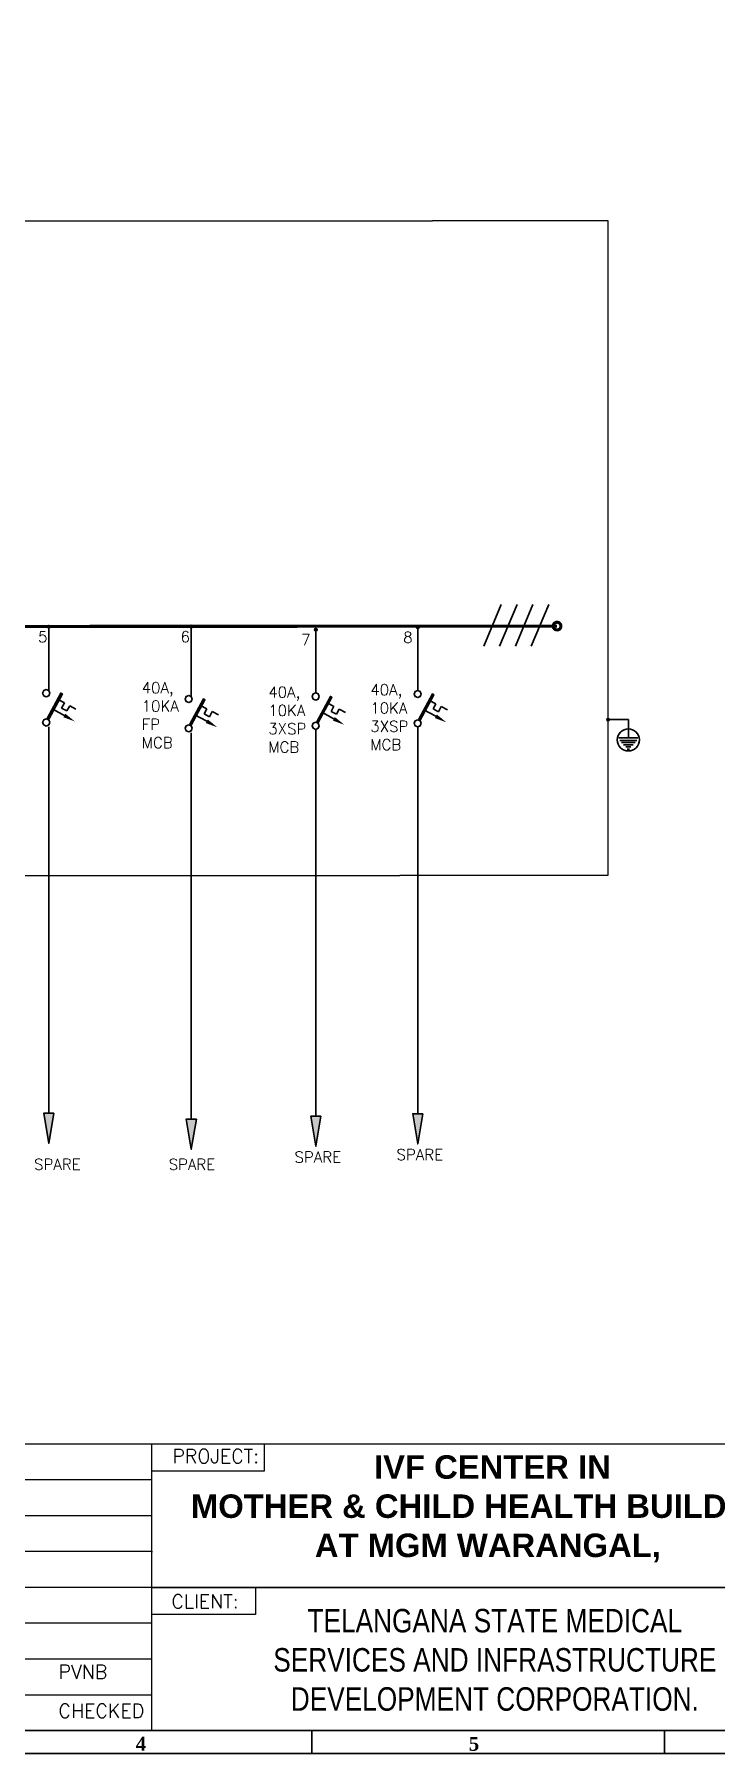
# Model space of a CAD drawing. Header units: millimetres. Extents: x -75054 to -34654, y 1338 to 43854.
# Drawn here: x -60399 to -52072, y 1863 to 22865 of the extents above; entities that cross this region are included whole.
import ezdxf

# ---------------------------------------------------------------- set-up
doc = ezdxf.new("R2010")
doc.units = ezdxf.units.MM
doc.linetypes.add('ACAD_ISO02W100', pattern=[15, 12, -3])
doc.layers.add('TEXT', color=7, linetype='Continuous')
doc.layers.add('TITLE', color=7, linetype='Continuous')
doc.styles.get("Standard").update_dxf_attribs({"font": 'arial.ttf'})
doc.styles.add('style1', font='swisse.ttf', dxfattribs={"width": 0.8})
doc.styles.add('Times-Roman', font='times.ttf')

# ---------------------------------------------------------------- blocks, each defined once
blk = doc.blocks.new('LOGO2')
at = {"color": 153, "lineweight": 35}
for points in [[(-657.85, 501.65), (-657.85, -182.45), (-8.66, -182.45), (-8.66, 501.65)], [(-653.23, 497.02), (-653.23, -177.82), (-13.29, -177.82), (-13.29, 497.02)]]:
    blk.add_lwpolyline(points, close=True, dxfattribs=at)
for points in [[(-368.81, -182.45), (-368.81, -177.82)], [(-297.71, -182.45), (-297.71, -177.82)]]:
    blk.add_lwpolyline(points, dxfattribs=at)
at = {"layer": 'TITLE', "color": 153}
blk.add_line((-13.29, -177.82), (-653.23, -177.82), dxfattribs=at)
at = {"layer": 'TITLE', "color": 153, "char_height": 2.8008, "width": 8.5079, "attachment_point": 1}
for s, insert in [('{\\fTimes New Roman|b1|i0|c0|p18; 4}', (-405.37, -179.07)), ('{\\fTimes New Roman|b1|i0|c0|p18; 5}', (-338.22, -179.07))]:
    blk.add_mtext(s, dxfattribs=dict(at, insert=insert))
blk = doc.blocks.new('EARTH')
h = blk.add_hatch(color=3)
h.dxf.hatch_style = 2
h.paths.add_polyline_path([(-0.11, 0.11), (-0.16, 0), (0, 0)])
h = blk.add_hatch(color=3)
h.dxf.hatch_style = 2
h.paths.add_polyline_path([(-0.16, 0), (-0.11, -0.11), (0, 0)])
h = blk.add_hatch(color=3)
h.dxf.hatch_style = 2
h.paths.add_polyline_path([(0, 0.16), (-0.11, 0.11), (0, 0)])
h = blk.add_hatch(color=3)
h.dxf.hatch_style = 2
h.paths.add_polyline_path([(-0.11, -0.11), (0, -0.16), (0, 0)])
h = blk.add_hatch(color=3)
h.dxf.hatch_style = 2
h.paths.add_polyline_path([(0.11, 0.11), (0, 0.16), (0, 0)])
h = blk.add_hatch(color=3)
h.dxf.hatch_style = 2
h.paths.add_polyline_path([(0.16, 0), (0.11, 0.11), (0, 0)])
h = blk.add_hatch(color=3)
h.dxf.hatch_style = 2
h.paths.add_polyline_path([(0, -0.16), (0.11, -0.11), (0, 0)])
h = blk.add_hatch(color=3)
h.dxf.hatch_style = 2
h.paths.add_polyline_path([(0.11, -0.11), (0.16, 0), (0, 0)])
at = {"color": 3, "lineweight": 35}
for points in [[(0, 0), (-2.58, 0), (-2.58, -2.31)], [(-3.81, -2.31), (-1.35, -2.31)], [(-3.66, -2.65), (-1.49, -2.65)], [(-3.45, -2.94), (-1.7, -2.94)], [(-3.2, -3.22), (-1.96, -3.22)], [(-2.89, -3.49), (-2.27, -3.49)], [(-2.73, -3.77), (-2.42, -3.77)]]:
    blk.add_lwpolyline(points, dxfattribs=at)
for points in [[(-0.11, 0.11), (-0.16, 0), (0, 0)], [(-0.16, 0), (-0.11, -0.11), (0, 0)], [(0, 0.16), (-0.11, 0.11), (0, 0)], [(-0.11, -0.11), (0, -0.16), (0, 0)], [(0.11, 0.11), (0, 0.16), (0, 0)], [(0.16, 0), (0.11, 0.11), (0, 0)], [(0, -0.16), (0.11, -0.11), (0, 0)], [(0.11, -0.11), (0.16, 0), (0, 0)]]:
    blk.add_lwpolyline(points, close=True, dxfattribs=at)
blk.add_circle((-2.58, -2.59), 1.41, dxfattribs=at)
blk = doc.blocks.new('MCB')
h = blk.add_hatch(color=5)
h.dxf.hatch_style = 2
h.paths.add_polyline_path([(0.327519, -3.787175), (0.125871, -3.678484), (1.864995, -0.451908), (2.066642, -0.560599)])
h = blk.add_hatch(color=5)
h.dxf.hatch_style = 2
h.paths.add_polyline_path([(2.437518, -3.07654), (2.180872, -3.525626), (3.656506, -4.070985)])
at = {"color": 5, "lineweight": 35}
for points in [[(0.458187, -0.458188), (0.323991, -0.134196), (0, 0), (-0.323956, -0.134196), (-0.458188, -0.458188), (-0.323956, -0.782143), (0, -0.91634), (0.323991, -0.782143)], [(0.327519, -3.787175), (0.125871, -3.678484), (1.864995, -0.451908), (2.066642, -0.560599)], [(0.458187, -4.19354), (0.323991, -3.869584), (0, -3.735387), (-0.323956, -3.869584), (-0.458188, -4.19354), (-0.323956, -4.517531), (0, -4.651728), (0.323991, -4.517531)]]:
    blk.add_lwpolyline(points, close=True, dxfattribs=at)
for points in [[(2.316268, -1.713724), (1.429279, -1.235604)], [(2.318561, -1.708891), (1.964125, -2.366504)], [(3.000092, -2.06883), (2.642552, -2.732193)], [(3.784988, -2.491916), (3.000092, -2.06883)], [(3.011593, -3.677496), (0.763834, -2.465952)], [(2.642552, -2.732193), (1.964125, -2.366504)]]:
    blk.add_lwpolyline(points, dxfattribs=at)

msp = doc.modelspace()

# ---------------------------------------------------------------- hatches: boundary and pattern name
h = msp.add_hatch(color=0)
h.dxf.hatch_style = 2
h.paths.add_polyline_path([(-60234, 15640), (-60239, 15629), (-60223, 15629)])
h = msp.add_hatch(color=0)
h.dxf.hatch_style = 2
h.paths.add_polyline_path([(-60234, 15640), (-60239, 15629), (-60223, 15629)])
h = msp.add_hatch(color=0)
h.dxf.hatch_style = 2
h.paths.add_polyline_path([(-60239, 15629), (-60234, 15618), (-60223, 15629)])
h = msp.add_hatch(color=0)
h.dxf.hatch_style = 2
h.paths.add_polyline_path([(-60239, 15629), (-60234, 15618), (-60223, 15629)])
h = msp.add_hatch(color=0)
h.dxf.hatch_style = 2
h.paths.add_polyline_path([(-60223, 15645), (-60234, 15640), (-60223, 15629)])
h = msp.add_hatch(color=0)
h.dxf.hatch_style = 2
h.paths.add_polyline_path([(-60223, 15645), (-60234, 15640), (-60223, 15629)])
h = msp.add_hatch(color=0)
h.dxf.hatch_style = 2
h.paths.add_polyline_path([(-60234, 15618), (-60223, 15613), (-60223, 15629)])
h = msp.add_hatch(color=0)
h.dxf.hatch_style = 2
h.paths.add_polyline_path([(-60234, 15618), (-60223, 15613), (-60223, 15629)])
h = msp.add_hatch(color=0)
h.dxf.hatch_style = 2
h.paths.add_polyline_path([(-60211, 15640), (-60223, 15645), (-60223, 15629)])
h = msp.add_hatch(color=0)
h.dxf.hatch_style = 2
h.paths.add_polyline_path([(-60211, 15640), (-60223, 15645), (-60223, 15629)])
h = msp.add_hatch(color=0)
h.dxf.hatch_style = 2
h.paths.add_polyline_path([(-60207, 15629), (-60211, 15640), (-60223, 15629)])
h = msp.add_hatch(color=0)
h.dxf.hatch_style = 2
h.paths.add_polyline_path([(-60207, 15629), (-60211, 15640), (-60223, 15629)])
h = msp.add_hatch(color=0)
h.dxf.hatch_style = 2
h.paths.add_polyline_path([(-60223, 15613), (-60211, 15618), (-60223, 15629)])
h = msp.add_hatch(color=0)
h.dxf.hatch_style = 2
h.paths.add_polyline_path([(-60223, 15613), (-60211, 15618), (-60223, 15629)])
h = msp.add_hatch(color=0)
h.dxf.hatch_style = 2
h.paths.add_polyline_path([(-60211, 15618), (-60207, 15629), (-60222, 15629)])
h = msp.add_hatch(color=0)
h.dxf.hatch_style = 2
h.paths.add_polyline_path([(-60211, 15618), (-60207, 15629), (-60222, 15629)])
h = msp.add_hatch(color=0)
h.dxf.hatch_style = 2
h.paths.add_polyline_path([(-58492, 15644), (-58497, 15632), (-58481, 15632)])
h = msp.add_hatch(color=0)
h.dxf.hatch_style = 2
h.paths.add_polyline_path([(-58492, 15641), (-58497, 15630), (-58481, 15630)])
h = msp.add_hatch(color=0)
h.dxf.hatch_style = 2
h.paths.add_polyline_path([(-58497, 15632), (-58492, 15621), (-58481, 15632)])
h = msp.add_hatch(color=0)
h.dxf.hatch_style = 2
h.paths.add_polyline_path([(-58497, 15630), (-58492, 15619), (-58481, 15630)])
h = msp.add_hatch(color=0)
h.dxf.hatch_style = 2
h.paths.add_polyline_path([(-58481, 15648), (-58492, 15644), (-58481, 15633)])
h = msp.add_hatch(color=0)
h.dxf.hatch_style = 2
h.paths.add_polyline_path([(-58481, 15646), (-58492, 15641), (-58481, 15630)])
h = msp.add_hatch(color=0)
h.dxf.hatch_style = 2
h.paths.add_polyline_path([(-58492, 15621), (-58481, 15616), (-58481, 15632)])
h = msp.add_hatch(color=0)
h.dxf.hatch_style = 2
h.paths.add_polyline_path([(-58492, 15619), (-58481, 15614), (-58481, 15630)])
h = msp.add_hatch(color=0)
h.dxf.hatch_style = 2
h.paths.add_polyline_path([(-58469, 15644), (-58481, 15648), (-58481, 15633)])
h = msp.add_hatch(color=0)
h.dxf.hatch_style = 2
h.paths.add_polyline_path([(-58469, 15641), (-58481, 15646), (-58481, 15630)])
h = msp.add_hatch(color=0)
h.dxf.hatch_style = 2
h.paths.add_polyline_path([(-58481, 15616), (-58469, 15621), (-58480, 15632)])
h = msp.add_hatch(color=0)
h.dxf.hatch_style = 2
h.paths.add_polyline_path([(-58481, 15614), (-58469, 15619), (-58480, 15630)])
h = msp.add_hatch(color=0)
h.dxf.hatch_style = 2
h.paths.add_polyline_path([(-58465, 15632), (-58469, 15644), (-58480, 15633)])
h = msp.add_hatch(color=0)
h.dxf.hatch_style = 2
h.paths.add_polyline_path([(-58465, 15630), (-58469, 15641), (-58480, 15630)])
h = msp.add_hatch(color=0)
h.dxf.hatch_style = 2
h.paths.add_polyline_path([(-58469, 15621), (-58465, 15632), (-58480, 15632)])
h = msp.add_hatch(color=0)
h.dxf.hatch_style = 2
h.paths.add_polyline_path([(-58469, 15619), (-58465, 15630), (-58480, 15630)])
h = msp.add_hatch(color=0)
h.dxf.hatch_style = 2
h.paths.add_polyline_path([(-56970, 15604), (-56974, 15593), (-56959, 15593)])
h = msp.add_hatch(color=0)
h.dxf.hatch_style = 2
h.paths.add_polyline_path([(-56974, 15593), (-56970, 15582), (-56959, 15593)])
h = msp.add_hatch(color=0)
h.dxf.hatch_style = 2
h.paths.add_polyline_path([(-56958, 15609), (-56970, 15604), (-56959, 15593)])
h = msp.add_hatch(color=0)
h.dxf.hatch_style = 2
h.paths.add_polyline_path([(-56970, 15582), (-56958, 15577), (-56958, 15593)])
h = msp.add_hatch(color=0)
h.dxf.hatch_style = 2
h.paths.add_polyline_path([(-56947, 15604), (-56958, 15609), (-56958, 15593)])
h = msp.add_hatch(color=0)
h.dxf.hatch_style = 2
h.paths.add_polyline_path([(-56942, 15593), (-56947, 15604), (-56958, 15593)])
h = msp.add_hatch(color=0)
h.dxf.hatch_style = 2
h.paths.add_polyline_path([(-56958, 15577), (-56947, 15582), (-56958, 15593)])
h = msp.add_hatch(color=0)
h.dxf.hatch_style = 2
h.paths.add_polyline_path([(-56947, 15582), (-56942, 15593), (-56958, 15593)])
h = msp.add_hatch(color=0)
h.dxf.hatch_style = 2
h.paths.add_polyline_path([(-55723, 15635), (-55728, 15623), (-55712, 15623)])
h = msp.add_hatch(color=0)
h.dxf.hatch_style = 2
h.paths.add_polyline_path([(-55728, 15623), (-55723, 15612), (-55712, 15623)])
h = msp.add_hatch(color=0)
h.dxf.hatch_style = 2
h.paths.add_polyline_path([(-55712, 15639), (-55723, 15635), (-55712, 15623)])
h = msp.add_hatch(color=0)
h.dxf.hatch_style = 2
h.paths.add_polyline_path([(-55723, 15612), (-55712, 15607), (-55712, 15623)])
h = msp.add_hatch(color=0)
h.dxf.hatch_style = 2
h.paths.add_polyline_path([(-55700, 15635), (-55712, 15639), (-55712, 15624)])
h = msp.add_hatch(color=0)
h.dxf.hatch_style = 2
h.paths.add_polyline_path([(-55696, 15623), (-55700, 15635), (-55712, 15623)])
h = msp.add_hatch(color=0)
h.dxf.hatch_style = 2
h.paths.add_polyline_path([(-55712, 15607), (-55700, 15612), (-55712, 15623)])
h = msp.add_hatch(color=0)
h.dxf.hatch_style = 2
h.paths.add_polyline_path([(-55700, 15612), (-55696, 15623), (-55711, 15623)])
h = msp.add_hatch(color=5)
h.dxf.hatch_style = 2
h.paths.add_polyline_path([(-60161, 9686), (-60223, 9318), (-60284, 9686)])
h = msp.add_hatch(color=5)
h.dxf.hatch_style = 2
h.paths.add_polyline_path([(-55650, 9680), (-55712, 9312), (-55773, 9680)])
h = msp.add_hatch(color=5)
h.dxf.hatch_style = 2
h.paths.add_polyline_path([(-58419, 9614), (-58481, 9246), (-58542, 9614)])
h = msp.add_hatch(color=5)
h.dxf.hatch_style = 2
h.paths.add_polyline_path([(-56897, 9650), (-56958, 9282), (-57020, 9650)])

# ---------------------------------------------------------------- linework, layer by layer
at = {"color": 5, "linetype": 'ACAD_ISO02W100', "ltscale": 0.2}
msp.add_lwpolyline([(-72706, 20579), (-53391, 20591), (-53391, 12590), (-72706, 12577)], close=True, dxfattribs=at)
at = {"color": 0, "lineweight": 35}
msp.add_lwpolyline([(-54907, 15390), (-54693, 15899)], dxfattribs=at)
at = {"color": 5, "lineweight": 35}
for points in [[(-54713, 15390), (-54499, 15899)], [(-60223, 15629), (-60223, 14849)], [(-58481, 15632), (-58481, 14777)], [(-56958, 15593), (-56958, 14818)], [(-55712, 15623), (-55712, 14849)], [(-60223, 9686), (-60223, 14406)], [(-58481, 9614), (-58481, 14333)], [(-56958, 9650), (-56958, 14379)], [(-55712, 9680), (-55712, 14409)]]:
    msp.add_lwpolyline(points, dxfattribs=at)
at = {"color": 107, "lineweight": 35}
msp.add_lwpolyline([(-54519, 15390), (-54305, 15899)], dxfattribs=at)
at = {"color": 1, "lineweight": 35}
msp.add_lwpolyline([(-54326, 15390), (-54112, 15899)], dxfattribs=at)
at = {"color": 5, "const_width": 38.3}
msp.add_lwpolyline([(-72448, 15625), (-54010, 15637)], dxfattribs=at)
at = {"color": 0, "lineweight": 35}
for points in [[(-60234, 15640), (-60239, 15629), (-60223, 15629)], [(-60234, 15640), (-60239, 15629), (-60223, 15629)], [(-60239, 15629), (-60234, 15618), (-60223, 15629)], [(-60239, 15629), (-60234, 15618), (-60223, 15629)], [(-60223, 15645), (-60234, 15640), (-60223, 15629)], [(-60223, 15645), (-60234, 15640), (-60223, 15629)], [(-60234, 15618), (-60223, 15613), (-60223, 15629)], [(-60234, 15618), (-60223, 15613), (-60223, 15629)], [(-60211, 15640), (-60223, 15645), (-60223, 15629)], [(-60211, 15640), (-60223, 15645), (-60223, 15629)], [(-60207, 15629), (-60211, 15640), (-60223, 15629)], [(-60207, 15629), (-60211, 15640), (-60223, 15629)], [(-60223, 15613), (-60211, 15618), (-60223, 15629)], [(-60223, 15613), (-60211, 15618), (-60223, 15629)], [(-60211, 15618), (-60207, 15629), (-60222, 15629)], [(-60211, 15618), (-60207, 15629), (-60222, 15629)], [(-58492, 15644), (-58497, 15632), (-58481, 15632)], [(-58492, 15641), (-58497, 15630), (-58481, 15630)], [(-58497, 15632), (-58492, 15621), (-58481, 15632)], [(-58497, 15630), (-58492, 15619), (-58481, 15630)], [(-58481, 15648), (-58492, 15644), (-58481, 15633)], [(-58481, 15646), (-58492, 15641), (-58481, 15630)], [(-58492, 15621), (-58481, 15616), (-58481, 15632)], [(-58492, 15619), (-58481, 15614), (-58481, 15630)], [(-58469, 15644), (-58481, 15648), (-58481, 15633)], [(-58469, 15641), (-58481, 15646), (-58481, 15630)], [(-58481, 15616), (-58469, 15621), (-58480, 15632)], [(-58481, 15614), (-58469, 15619), (-58480, 15630)], [(-58465, 15632), (-58469, 15644), (-58480, 15633)], [(-58465, 15630), (-58469, 15641), (-58480, 15630)], [(-58469, 15621), (-58465, 15632), (-58480, 15632)], [(-58469, 15619), (-58465, 15630), (-58480, 15630)], [(-56970, 15604), (-56974, 15593), (-56959, 15593)], [(-56974, 15593), (-56970, 15582), (-56959, 15593)], [(-56958, 15609), (-56970, 15604), (-56959, 15593)], [(-56970, 15582), (-56958, 15577), (-56958, 15593)], [(-56947, 15604), (-56958, 15609), (-56958, 15593)], [(-56942, 15593), (-56947, 15604), (-56958, 15593)], [(-56958, 15577), (-56947, 15582), (-56958, 15593)], [(-56947, 15582), (-56942, 15593), (-56958, 15593)], [(-55723, 15635), (-55728, 15623), (-55712, 15623)], [(-55728, 15623), (-55723, 15612), (-55712, 15623)], [(-55712, 15639), (-55723, 15635), (-55712, 15623)], [(-55723, 15612), (-55712, 15607), (-55712, 15623)], [(-55700, 15635), (-55712, 15639), (-55712, 15624)], [(-55696, 15623), (-55700, 15635), (-55712, 15623)], [(-55712, 15607), (-55700, 15612), (-55712, 15623)], [(-55700, 15612), (-55696, 15623), (-55711, 15623)]]:
    msp.add_lwpolyline(points, close=True, dxfattribs=at)
at = {"color": 5, "const_width": 38.3}
msp.add_lwpolyline([(-54010, 15684, 1), (-54010, 15590, 1), (-54010, 15684)], format="xyb", dxfattribs=at)
at = {"color": 5, "lineweight": 35}
for points in [[(-60161, 9686), (-60223, 9318), (-60284, 9686)], [(-55650, 9680), (-55712, 9312), (-55773, 9680)], [(-58419, 9614), (-58481, 9246), (-58542, 9614)], [(-56897, 9650), (-56958, 9282), (-57020, 9650)]]:
    msp.add_lwpolyline(points, close=True, dxfattribs=at)
at = {"layer": 'TITLE', "color": 153}
for p, q in [((-74256, 5646), (-35467, 5646)), ((-74256, 5646), (-35467, 5646)), ((-58963, 5646), (-57591, 5646)), ((-58963, 5314), (-58963, 5646)), ((-58963, 2141), (-58963, 5646)), ((-58963, 5646), (-43144, 5646)), ((-58963, 2141), (-58963, 5584)), ((-57591, 5646), (-57591, 5314)), ((-57591, 5314), (-58963, 5314)), ((-58963, 5208), (-74256, 5208)), ((-58963, 4770), (-74256, 4770)), ((-58963, 4332), (-74256, 4332)), ((-58963, 4325), (-58963, 4338)), ((-58963, 4338), (-58963, 4325)), ((-58963, 4000), (-58963, 4332)), ((-58963, 3894), (-74256, 3894)), ((-58963, 3894), (-51053, 3894)), ((-51053, 3893), (-58963, 3893)), ((-57695, 3893), (-57695, 3561)), ((-58963, 3456), (-74256, 3456)), ((-57695, 3563), (-58963, 3563)), ((-58963, 3017), (-74256, 3017)), ((-58963, 2579), (-74256, 2579)), ((-58963, 2579), (-74256, 2579))]:
    msp.add_line(p, q, dxfattribs=at)

# ---------------------------------------------------------------- block references
for name, p, xscale, yscale, zscale in [('LOGO2', (-34654, 12922), 60.61278119612726, 60.61278119612726, 60.61278119612726), ('MCB', (-60254, 14862), 95.8045316476506, 95.8045316476506, 95.8045316476506), ('MCB', (-58512, 14790), 95.8045316476506, 95.8045316476506, 95.8045316476506), ('MCB', (-56960, 14821), 95.8045316476506, 95.8045316476506, 95.8045316476506), ('MCB', (-55713, 14851), 95.8045316476506, 95.8045316476506, 95.8045316476506), ('EARTH', (-53386, 14495), -95.8045316476506, 95.8045316476506, 95.8045316476506)]:
    msp.add_blockref(name, p, dxfattribs=dict(xscale=xscale, yscale=yscale, zscale=zscale))

# ---------------------------------------------------------------- texts
at = {"layer": 'TEXT', "char_height": 153.29, "attachment_point": 1}
for s, insert, width in [('{\\Fromans|c0;\\H0.875x;5} ', (-60354, 15573), 103.09), ('{\\Fromans|c0;\\H0.875x;6} ', (-58612, 15574), 103.09), ('{\\Fromans.shx|c0;\\H0.875x;8}', (-55891, 15567), 10121.14), ('{\\Fromans.shx|c0;\\H0.875x;7}', (-57137, 15537), 10121.14)]:
    msp.add_mtext(s, dxfattribs=dict(at, insert=insert, width=width))
at = {"layer": 'TEXT'}
for s, insert, char_height, width, attachment_point, style in [('\\A1;{\\Fromans|c0;40A,\\P10KA\\PFP\\PMCB}', (-59087, 14951), 134.13, 8849.96, 1, 'Times-Roman'), ('\\A1;{\\Fromans|c0;40A,\\P10KA\\P3XSP\\PMCB}', (-56293, 14927), 134.13, 8849.96, 1, 'Times-Roman'), ('\\A1;{\\Fromans|c0;40A,\\P10KA\\P3XSP\\PMCB}', (-57540, 14897), 134.13, 8849.96, 1, 'Times-Roman'), ('\\A1;{\\Fromans|c0;SPARE}', (-55972, 9248), 134.13, 9261.9, 1, 'Times-Roman'), ('\\A1;{\\Fromans|c0;SPARE}', (-60402, 9129), 134.13, 8995.48, 1, 'Times-Roman'), ('\\A1;{\\Fromans|c0;SPARE}', (-58757, 9129), 134.13, 9261.9, 1, 'Times-Roman'), ('\\A1;{\\Fromans|c0;SPARE}', (-57219, 9217), 134.13, 9261.9, 1, 'Times-Roman'), ('{\\W1;\\fArial|b1|i0|c0|p34; IVF CENTER IN\\PMOTHER & CHILD HEALTH BUILDING  \\PAT MGM WARANGAL,}', (-54856, 4854), 286.93, 9049.4, 5, 'style1'), ('{\\fArial|b0|i0|c0|p34;TELANGANA STATE MEDICAL SERVICES AND INFRASTRUCTURE DEVELOPMENT CORPORATION.}', (-54771, 3007, 610), 286.93, 6102.59, 5, 'style1')]:
    msp.add_mtext(s, dxfattribs=dict(at, insert=insert, char_height=char_height, width=width, attachment_point=attachment_point, style=style))
at = {"layer": 'TITLE', "color": 153, "char_height": 169.76, "attachment_point": 1}
for s, insert, width in [('{\\Fromans.shx|c228;PROJECT:}', (-58713, 5583), 1277.06), ('{\\Fromans|c0;CLIENT:}', (-58724, 3808), 3178.74), ('{\\Fromans.shx|c228;PVNB}', (-60104, 2948), 1099.13), ('{\\Fromans.shx|c228;CHECKED}', (-60104, 2471), 1099.13)]:
    msp.add_mtext(s, dxfattribs=dict(at, insert=insert, width=width))

doc.saveas('drawing.dxf')
